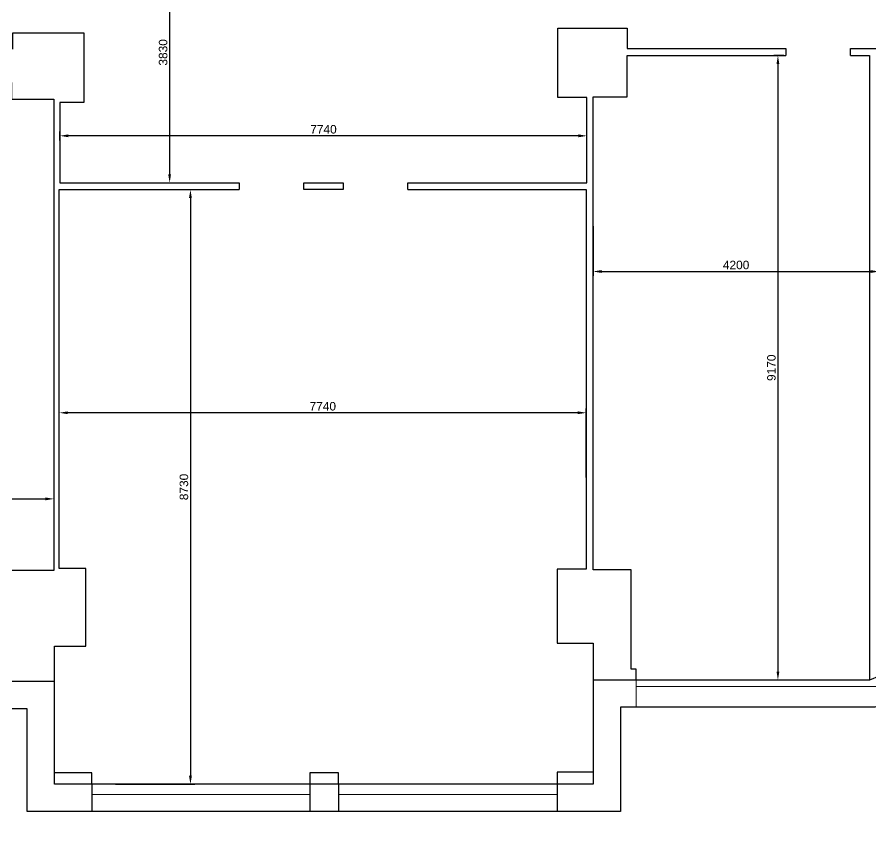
# Model space of a CAD drawing. Header units: millimetres. Extents: x 1179129 to 1254729, y -52846 to 614.
# Drawn here: x 1205287 to 1217827, y -41355 to -29305 of the extents above; entities that cross this region are included whole.
import ezdxf

# ---------------------------------------------------------------- set-up
doc = ezdxf.new("R2010")
doc.units = ezdxf.units.MM
doc.styles.get("Standard").update_dxf_attribs({"font": 'arial.ttf'})
doc.dimstyles.new('ISO-25', dxfattribs={"dimscale": 50, "dimtxt": 2.5, "dimasz": 2.5, "dimexe": 1.25, "dimexo": 0.625, "dimtad": 1, "dimdec": 0, "dimtxsty": 'Standard', "dimcen": 2.5, "dimazin": 3, "dimtfac": 1, "dimtdec": 0, "dimtmove": 0, "dimatfit": 3})

# ---------------------------------------------------------------- blocks, each defined once
blk = doc.blocks.new('*D551')
at = {"color": 0, "lineweight": -2, "transparency": 16777216}
for p, q in [((1198087, -36324), (1198087, -36441)), ((1205827, -36324), (1205827, -36441)), ((1198212, -36378), (1205702, -36378))]:
    blk.add_line(p, q, dxfattribs=at)
at = {"color": 0, "transparency": 16777216}
for points in [[(1198212, -36357), (1198212, -36399), (1198087, -36378)], [(1205702, -36357), (1205702, -36399), (1205827, -36378)]]:
    blk.add_solid(points, dxfattribs=at)
at = {"layer": 'Defpoints', "color": 0, "transparency": 16777216}
for p in [(1198087, -36293), (1205827, -36293), (1205827, -36378)]:
    blk.add_point(p, dxfattribs=at)
at = {"color": 0, "transparency": 16777216, "insert": (1201957, -36283), "char_height": 125, "attachment_point": 5}
blk.add_mtext('7740', dxfattribs=at)
blk = doc.blocks.new('*D553')
at = {"color": 0, "lineweight": -2, "transparency": 16777216}
for p, q in [((1206731, -31838), (1207896, -31838)), ((1207833, -31963), (1207833, -40443)), ((1206731, -40568), (1207896, -40568))]:
    blk.add_line(p, q, dxfattribs=at)
at = {"color": 0, "transparency": 16777216}
for points in [[(1207812, -31963), (1207854, -31963), (1207833, -31838)], [(1207812, -40443), (1207854, -40443), (1207833, -40568)]]:
    blk.add_solid(points, dxfattribs=at)
at = {"layer": 'Defpoints', "color": 0, "transparency": 16777216}
for p in [(1206700, -31838), (1206700, -40568), (1207833, -40568)]:
    blk.add_point(p, dxfattribs=at)
at = {"color": 0, "transparency": 16777216, "insert": (1207738, -36203), "char_height": 125, "attachment_point": 5, "rotation": 90}
blk.add_mtext('8730', dxfattribs=at)
blk = doc.blocks.new('*D554')
at = {"color": 0, "lineweight": -2, "transparency": 16777216}
for p, q in [((1205907, -36062), (1205907, -35051)), ((1213647, -36062), (1213647, -35051)), ((1213522, -35114), (1206032, -35114))]:
    blk.add_line(p, q, dxfattribs=at)
at = {"color": 0, "transparency": 16777216}
for points in [[(1206032, -35093), (1206032, -35134), (1205907, -35114)], [(1213522, -35093), (1213522, -35134), (1213647, -35114)]]:
    blk.add_solid(points, dxfattribs=at)
at = {"layer": 'Defpoints', "color": 0, "transparency": 16777216}
for p in [(1205907, -35114), (1205907, -36093), (1213647, -36093)]:
    blk.add_point(p, dxfattribs=at)
at = {"color": 0, "transparency": 16777216, "insert": (1209777, -35019), "char_height": 125, "attachment_point": 5}
blk.add_mtext('7740', dxfattribs=at)
blk = doc.blocks.new('*D555')
at = {"color": 0, "lineweight": -2, "transparency": 16777216}
for p, q in [((1207293, -27908), (1207590, -27908)), ((1207528, -28033), (1207528, -31613)), ((1207263, -31738), (1207590, -31738))]:
    blk.add_line(p, q, dxfattribs=at)
at = {"color": 0, "transparency": 16777216}
for points in [[(1207507, -28033), (1207548, -28033), (1207528, -27908)], [(1207507, -31613), (1207548, -31613), (1207528, -31738)]]:
    blk.add_solid(points, dxfattribs=at)
at = {"layer": 'Defpoints', "color": 0, "transparency": 16777216}
for p in [(1207262, -27908), (1207232, -31738), (1207528, -31738)]:
    blk.add_point(p, dxfattribs=at)
at = {"color": 0, "transparency": 16777216, "insert": (1207432, -29823), "char_height": 125, "attachment_point": 5, "rotation": 90}
blk.add_mtext('3830', dxfattribs=at)
blk = doc.blocks.new('*D556')
at = {"color": 0, "lineweight": -2, "transparency": 16777216}
for p, q in [((1205917, -31116), (1205917, -30986)), ((1213532, -31048), (1206042, -31048)), ((1213657, -31081), (1213657, -30986))]:
    blk.add_line(p, q, dxfattribs=at)
at = {"color": 0, "transparency": 16777216}
for points in [[(1206042, -31027), (1206042, -31069), (1205917, -31048)], [(1213532, -31027), (1213532, -31069), (1213657, -31048)]]:
    blk.add_solid(points, dxfattribs=at)
at = {"layer": 'Defpoints', "color": 0, "transparency": 16777216}
for p in [(1205917, -31048), (1205917, -31148), (1213657, -31113)]:
    blk.add_point(p, dxfattribs=at)
at = {"color": 0, "transparency": 16777216, "insert": (1209787, -30953), "char_height": 125, "attachment_point": 5}
blk.add_mtext('7740', dxfattribs=at)
blk = doc.blocks.new('*D576')
at = {"color": 0, "lineweight": -2, "transparency": 16777216}
for p, q in [((1213747, -32375), (1213747, -33103)), ((1217947, -32375), (1217947, -33103)), ((1213872, -33040), (1217822, -33040))]:
    blk.add_line(p, q, dxfattribs=at)
at = {"color": 0, "transparency": 16777216}
for points in [[(1213872, -33019), (1213872, -33061), (1213747, -33040)], [(1217822, -33019), (1217822, -33061), (1217947, -33040)]]:
    blk.add_solid(points, dxfattribs=at)
at = {"layer": 'Defpoints', "color": 0, "transparency": 16777216}
for p in [(1213747, -32343), (1217947, -32343), (1217947, -33040)]:
    blk.add_point(p, dxfattribs=at)
at = {"color": 0, "transparency": 16777216, "insert": (1215847, -32945), "char_height": 125, "attachment_point": 5}
blk.add_mtext('4200', dxfattribs=at)
blk = doc.blocks.new('*D577')
at = {"color": 0, "lineweight": -2, "transparency": 16777216}
for p, q in [((1216546, -29868), (1216399, -29868)), ((1216461, -29993), (1216461, -38913)), ((1216546, -39038), (1216399, -39038))]:
    blk.add_line(p, q, dxfattribs=at)
at = {"color": 0, "transparency": 16777216}
for points in [[(1216441, -29993), (1216482, -29993), (1216461, -29868)], [(1216441, -38913), (1216482, -38913), (1216461, -39038)]]:
    blk.add_solid(points, dxfattribs=at)
at = {"layer": 'Defpoints', "color": 0, "transparency": 16777216}
for p in [(1216577, -29868), (1216461, -39038), (1216577, -39038)]:
    blk.add_point(p, dxfattribs=at)
at = {"color": 0, "transparency": 16777216, "insert": (1216366, -34453), "char_height": 125, "attachment_point": 5, "rotation": 90}
blk.add_mtext('9170', dxfattribs=at)

msp = doc.modelspace()

# ---------------------------------------------------------------- linework, layer by layer
msp.add_lwpolyline([(1252095.6, -20980.5), (1252095.6, -30710.5), (1248805.6, -30710.5), (1248805.6, -34498.3), (1248805.6, -35310.3, -0.8539953), (1234654.6, -35310.3), (1234654.6, -32391.7), (1232377.1, -32391.7), (1232377.1, -39381.7), (1218023.9, -39381.7), (1217883.9, -39437.6), (1214147.1, -39437.6), (1214147.1, -40967.6), (1205437.1, -40967.6), (1205437.1, -39457.6), (1184187.1, -39457.6)], format="xyb")
at = {"color": 1, "lineweight": 30}
msp.add_lwpolyline([(1251695.6, -21380.5), (1251695.6, -30310.5), (1248405.6, -30310.5), (1248405.6, -34498.3), (1248405.6, -35278.3, -0.8500336), (1235054.6, -35278.3), (1235054.6, -31991.7), (1231977.1, -31991.7), (1231977.1, -38981.7), (1217947.1, -38981.7), (1217807.1, -39037.6), (1213747.1, -39037.6), (1213747.1, -40567.6), (1205837.1, -40567.6), (1205837.1, -39057.6), (1184587.1, -39057.6)], format="xyb", dxfattribs=at)
for points in [[(1211027.1, -31837.6), (1211027.1, -31737.6), (1213657.1, -31737.6), (1213657.1, -30487.6), (1213227.1, -30487.6), (1213227.1, -29467.6), (1214247.1, -29467.6), (1214247.1, -29767.6), (1216577.1, -29767.6), (1216577.1, -29867.6)], [(1205227.1, -29777.6), (1205227.1, -29537.6), (1206267.1, -29537.6), (1206267.1, -30557.6), (1205917.1, -30557.6), (1205917.1, -31737.6), (1208547.1, -31737.6), (1208547.1, -31837.6)], [(1217527.1, -29867.6), (1217527.1, -29767.6), (1218117.1, -29767.6), (1218117.1, -29867.6)], [(1217527.1, -29867.6), (1217807.1, -29867.6), (1217807.1, -39037.6), (1214377.1, -39037.6), (1214377.1, -38877.6), (1214307.1, -38877.6), (1214307.1, -37417.6), (1213747.1, -37417.6), (1213747.1, -30477.6), (1214247.1, -30477.6), (1214247.1, -29867.6), (1216577.1, -29867.6)], [(1205207.1, -30267.6), (1205207.1, -30507.6), (1205827.1, -30507.6), (1205827.1, -37427.6)], [(1211027.1, -31837.6), (1213647.1, -31837.6), (1213647.1, -37407.6), (1213217.1, -37407.6), (1213217.1, -38497.6), (1213747.1, -38497.6), (1213747.1, -40387.6), (1213217.1, -40387.6), (1213217.1, -40567.6), (1210007.1, -40567.6), (1210007.1, -40397.6), (1209587.1, -40397.6), (1209587.1, -40567.6), (1206387.1, -40567.6), (1206387.1, -40397.6), (1205837.1, -40397.6), (1205837.1, -38537.6), (1206297.1, -38537.6), (1206297.1, -37397.6), (1205907.1, -37397.6), (1205907.1, -31837.6), (1208547.1, -31837.6)], [(1209497.1, -31837.6), (1209497.1, -31737.6), (1210077.1, -31737.6), (1210077.1, -31837.6)], [(1210077.1, -31837.6), (1209497.1, -31837.6)], [(1205827.1, -37427.6), (1205207.1, -37427.6)], [(1206387.1, -40567.6), (1206387.1, -40967.6)], [(1209587.1, -40567.6), (1209587.1, -40967.6)], [(1210007.1, -40567.6), (1210007.1, -40967.6)], [(1213217.1, -40567.6), (1213217.1, -40967.6)]]:
    msp.add_lwpolyline(points)
at = {"color": 5, "lineweight": 5}
for points in [[(1232127.1, -32391.7), (1232127.1, -39131.7), (1214377.1, -39131.7)], [(1209587.1, -40717.6), (1206387.1, -40717.6)], [(1213217.1, -40717.6), (1210007.1, -40717.6)]]:
    msp.add_lwpolyline(points, dxfattribs=at)
at = {"lineweight": 5}
msp.add_lwpolyline([(1214377.1, -39037.6), (1214377.1, -39437.6)], dxfattribs=at)

# ---------------------------------------------------------------- dimensions: what is measured, and where the dimension line sits
at = {"color": 1}
for base, p1, p2, picture, middle in [((1207527.6, -31737.6), (1207262.1, -27907.6), (1207232.1, -31737.6), '*D555', (1207432.5, -29822.6)), ((1216461.3, -39037.6), (1216577.1, -29867.6), (1216577.1, -39037.6), '*D577', (1216366.3, -34452.6)), ((1207833.1, -40567.6), (1206700.2, -31837.6), (1206700.2, -40567.6), '*D553', (1207738, -36202.6))]:
    dim = msp.add_linear_dim(base=base, p1=p1, p2=p2, angle=90, dimstyle='ISO-25', dxfattribs=at)
    dim.commit()
    dim.dimension.update_dxf_attribs({"geometry": picture, "text_midpoint": middle})
for base, p1, p2, picture, middle in [((1205917.1, -31048.1), (1213657.1, -31112.6), (1205917.1, -31147.6), '*D556', (1209787.1, -30953)), ((1217947.1, -33040.1), (1213747.1, -32343.4), (1217947.1, -32343.4), '*D576', (1215847.1, -32945.1)), ((1205907.1, -35113.6), (1213647.1, -36093), (1205907.1, -36093), '*D554', (1209777.1, -35018.5)), ((1205827.1, -36378.2), (1198087.1, -36292.5), (1205827.1, -36292.5), '*D551', (1201957.1, -36283.1))]:
    dim = msp.add_linear_dim(base=base, p1=p1, p2=p2, dimstyle='ISO-25', dxfattribs=at)
    dim.commit()
    dim.dimension.update_dxf_attribs({"geometry": picture, "text_midpoint": middle})

doc.saveas('drawing.dxf')
